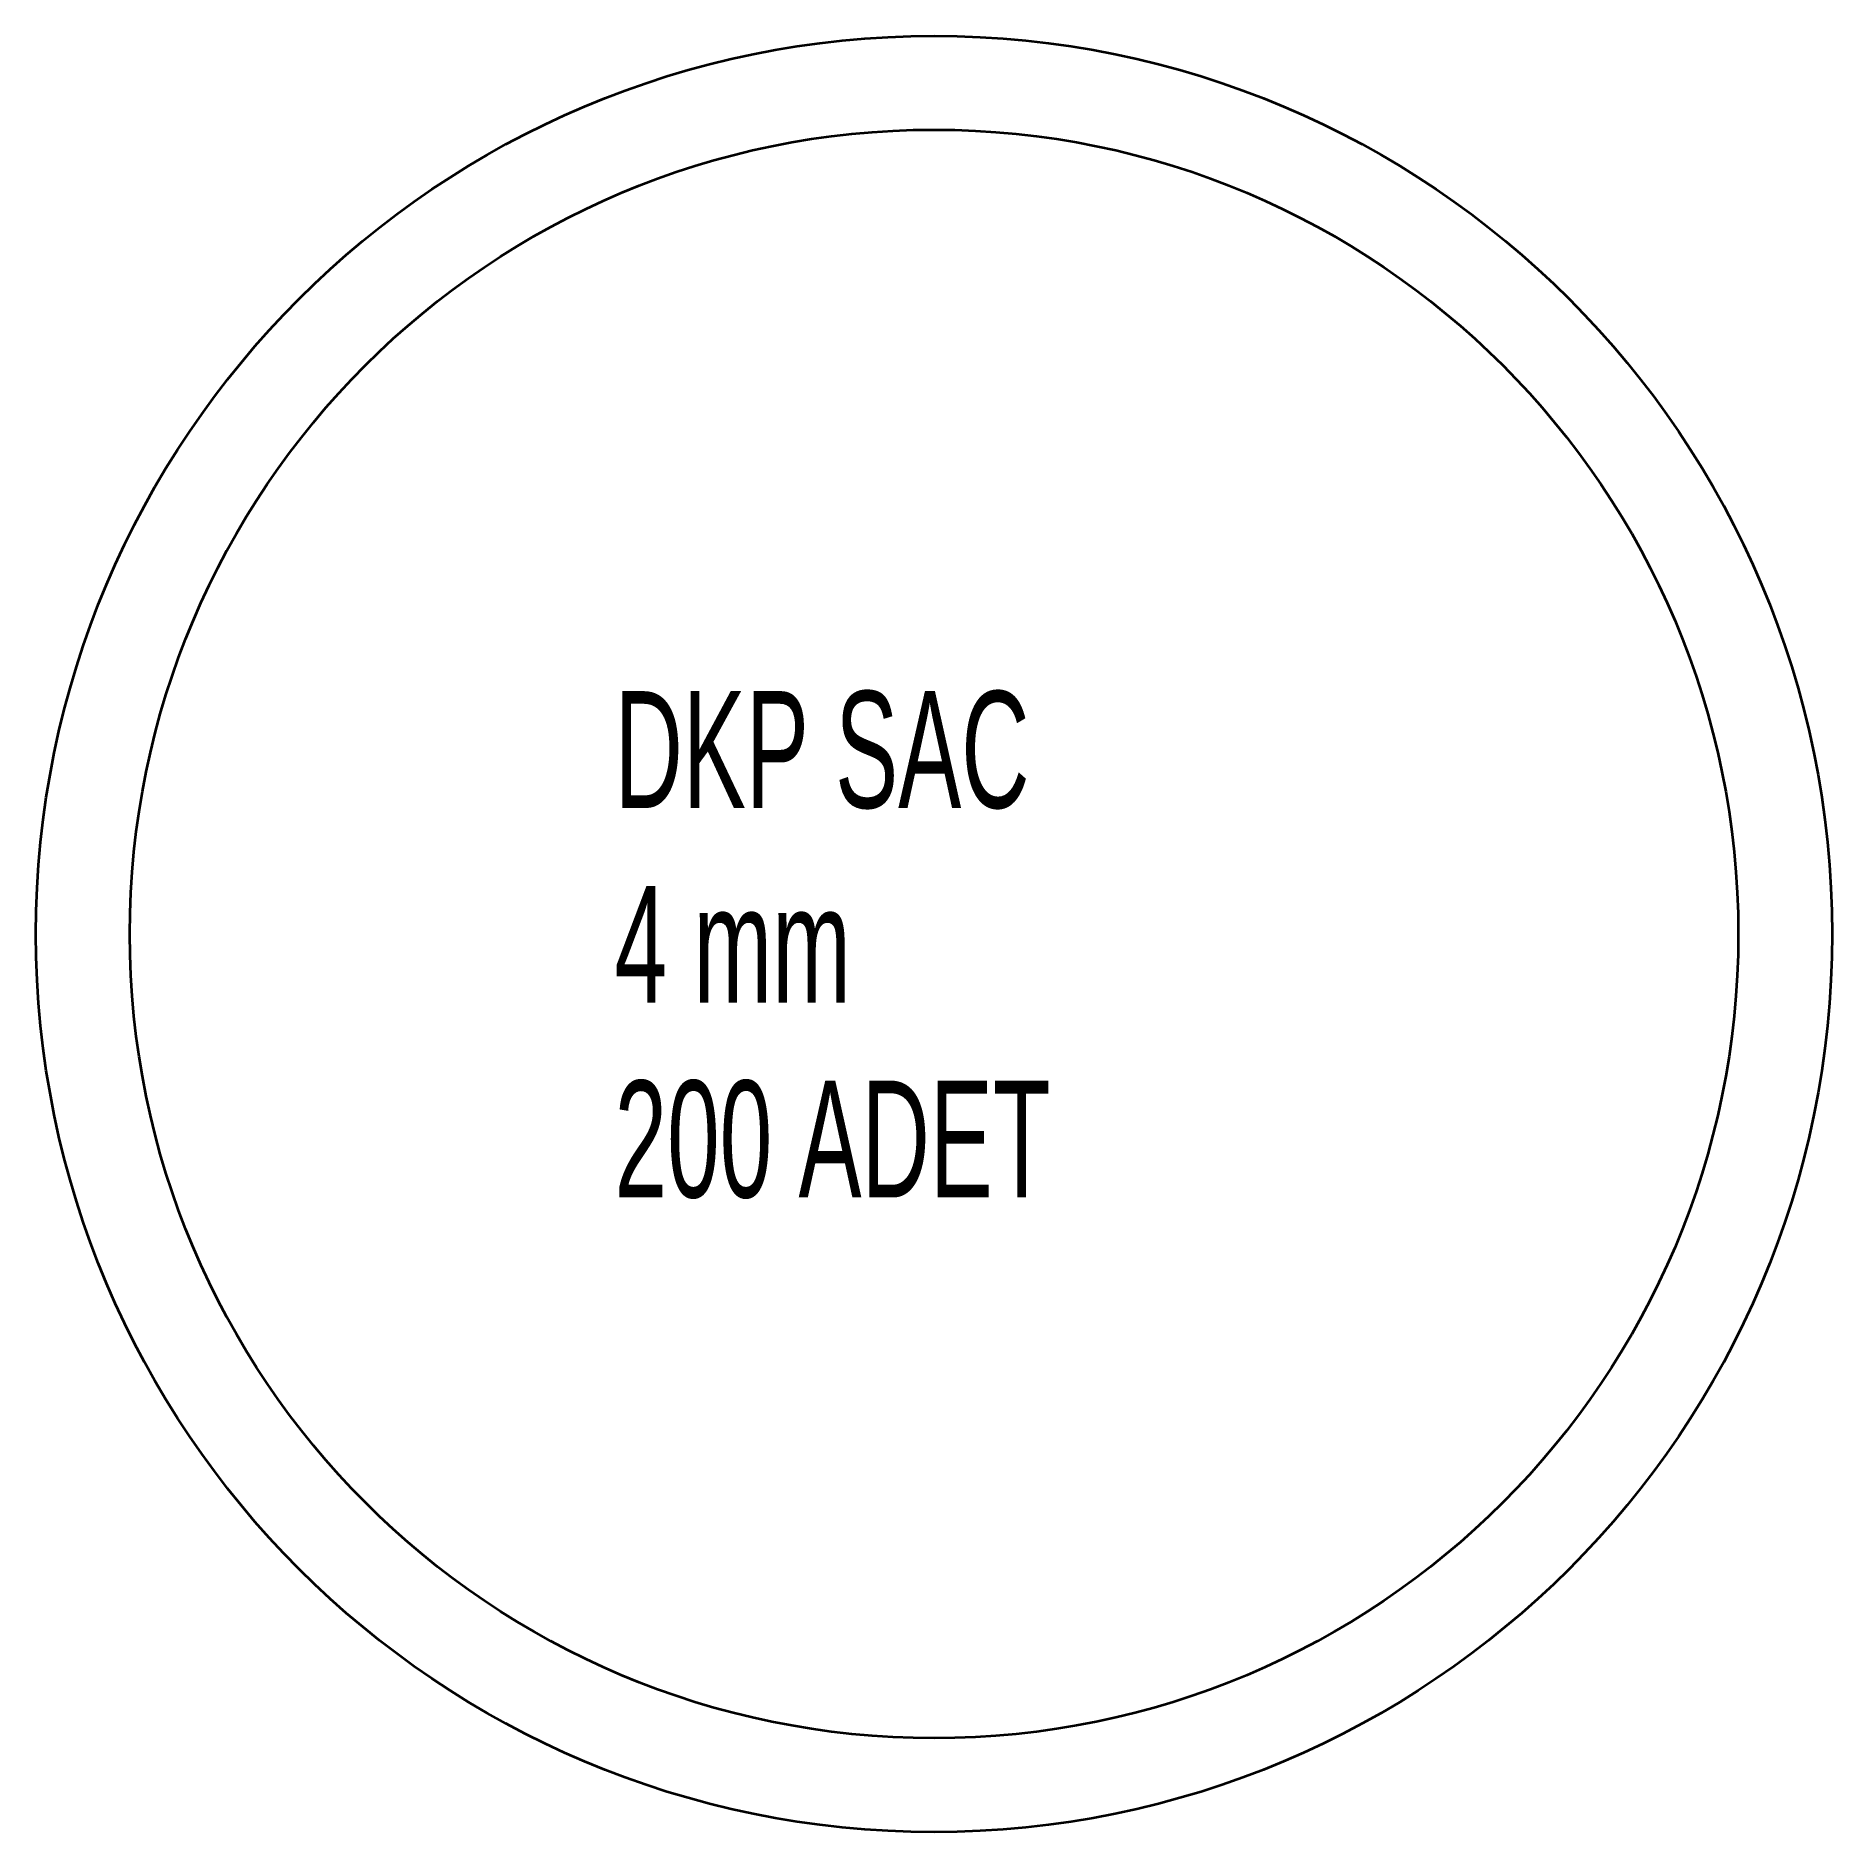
# Model space of a CAD drawing. Header units: millimetres. Extents: x 81 to 195, y 53 to 167.
import ezdxf

# ---------------------------------------------------------------- set-up
doc = ezdxf.new("R2010")
doc.units = ezdxf.units.MM
doc.styles.add('SLDTEXTSTYLE0', font='TXT', dxfattribs={"width": 0.605})

msp = doc.modelspace()

# ---------------------------------------------------------------- linework, layer by layer
at = {"color": 7, "linetype": 'Continuous', "lineweight": 35}
for radius in [56.95, 51]:
    msp.add_circle((138.03, 110.07), radius, dxfattribs=at)

# ---------------------------------------------------------------- texts
at = {"color": 7, "linetype": 'Continuous', "lineweight": 0, "insert": (117.77, 125.47), "char_height": 7.4083, "attachment_point": 1, "style": 'SLDTEXTSTYLE0'}
msp.add_mtext('DKP SAC^J4 mm^J200 ADET', dxfattribs=at)

doc.saveas('drawing.dxf')
